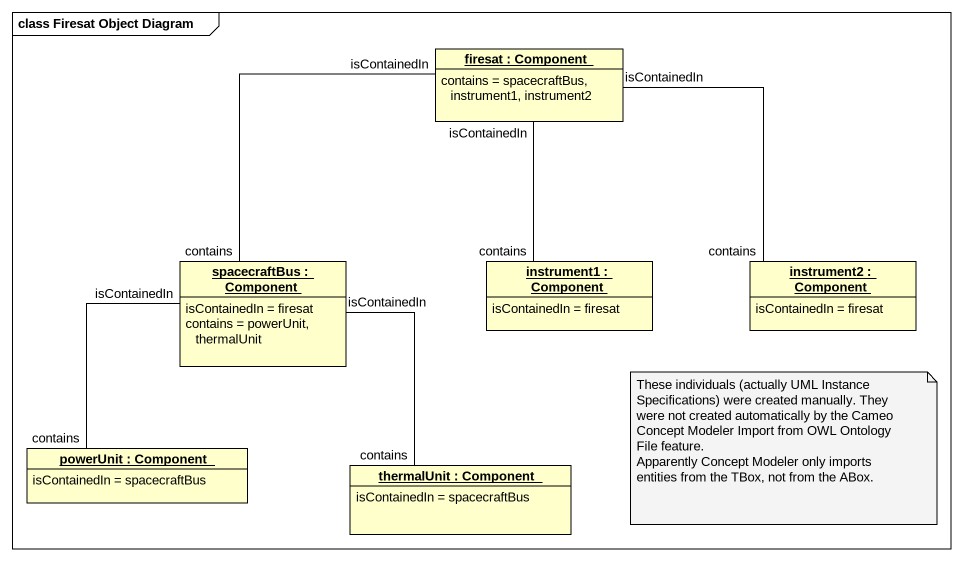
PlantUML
@startuml
mainframe class Firesat Object Diagram
hide circle
hide empty members
object "firesat : Component" as firesat {
  contains = spacecraftBus, instrument1, instrument2
}
object "spacecraftBus : Component" as spacecraftBus {
  isContainedIn = firesat
  contains = powerUnit, thermalUnit
}
object "instrument1 : Component" as instrument1 {
  isContainedIn = firesat
}
object "instrument2 : Component" as instrument2 {
  isContainedIn = firesat
}
object "powerUnit : Component" as powerUnit {
  isContainedIn = spacecraftBus
}
object "thermalUnit : Component" as thermalUnit {
  isContainedIn = spacecraftBus
}
firesat -- spacecraftBus : isContainedIn\ncontains
firesat -- instrument1 : isContainedIn\ncontains
firesat -- instrument2 : isContainedIn\ncontains
spacecraftBus -- powerUnit : isContainedIn\ncontains
spacecraftBus -- thermalUnit : isContainedIn\ncontains
note as N1
  These individuals (actually UML Instance Specifications) were created manually. They were not created automatically by the Cameo Concept Modeler Import from OWL Ontology File feature.
  Apparently Concept Modeler only imports entities from the TBox, not from the ABox.
end note
@enduml
